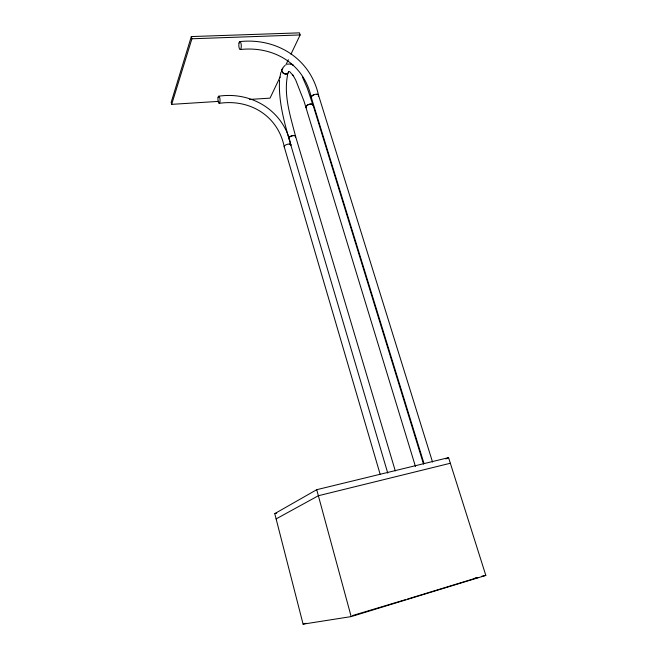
<?xml version="1.0" encoding="UTF-8"?>
<svg xmlns="http://www.w3.org/2000/svg" width="657" height="657" viewBox="0 0 657 657"><rect width="100%" height="100%" fill="white"/><g stroke="black" fill="none" stroke-linecap="round" stroke-linejoin="round"><path stroke-width="0.99" d="M279.553 80.121C278.396 99.987 283.594 119.574 288.899 138.528A3.523 1.569 -16.5 0 0 289.203 138.857A3.523 1.626 -17 0 1 288.825 138.142L289.926 136.746A3.523 1.569 -16.5 0 1 293.26 135.613A3.523 1.569 -16.5 0 1 295.551 136.286L395.292 470.921M279.792 77.822L280.9 72.262M287.659 74.496C283.471 95.364 290.238 115.542 295.551 136.286M290.977 54.178L300.142 34.944L299.493 32.85L191.318 36.57L171.173 102.336L171.691 104.348L218.814 101.375M171.691 104.348L191.918 38.771L191.318 36.57M280.071 77.074L270.035 98.139L249.545 99.437M285.746 65.166L288.357 59.672M282.789 67.917L284.768 65.593M306.49 105.859L307.098 105.309A3.737 1.872 -18.7 0 1 310.613 104.044A3.737 1.872 -18.7 0 1 313.003 104.915L423.527 464.105M274.766 513.626L316.723 489.695L448.575 457.642L485.827 575.417L351.175 616.603L303.091 624.15L274.766 513.626L276.745 513.133M276.121 518.907L318.366 495.731L450.349 463.251M445.816 458.947L448.575 457.642M405.533 599.652L352.678 615.519M407.488 599.053L477.926 577.519L474.912 578.111M303.091 624.15L306.022 623.263M287.29 64.189L290.008 63.984L293.038 64.953L292.242 64.624M481.844 576.205L485.827 575.417M219.249 103.346C249.915 98.731 278.141 115.895 284.276 147.012L380.222 474.535M218.724 96.209C251.828 91.224 284.169 111.132 290.788 144.696M191.918 38.771L300.142 34.944M240.322 49.513C273.714 45.834 304.06 63.713 311.328 97.622M239.78 41.605C276.252 37.605 310.276 58.333 318.481 95.043M289.326 144.08L289.992 144.162A3.466 1.544 -18 0 1 290.862 145.09M316.953 94.238L317.66 94.362A3.802 1.84 -19.8 0 1 318.341 96.078M291.092 64.148L291.897 64.476M289.499 71.457L293.309 75.727L292.891 75.087L295.675 79.965L304.051 101.318L415.454 466.486M302.286 76.713L307.312 88.202L313.077 105.416A3.737 1.815 -18.1 0 0 308.774 104.496A3.737 1.815 -18.1 0 0 306.277 107.797M314.202 94.616L314.218 94.649A3.802 1.84 -19.8 0 0 311.648 98.082A3.802 1.872 -18.5 0 1 314.678 94.468A3.802 1.872 -18.5 0 1 318.366 96.144M318.497 95.109L432.536 462.027M311.352 97.688L423.987 463.489M288.908 138.561L387.761 473.13M316.723 489.695L351.175 616.603M288.595 71.605A3.581 2.71 27 0 1 283.931 73.428A3.581 2.71 27 0 1 282.699 68.583M288.563 71.654A3.597 2.891 33.7 0 1 283.849 73.592A3.597 2.891 33.7 0 1 282.789 68.394M289.351 137.19A3.523 1.626 -17 0 1 293.654 135.539A3.523 1.626 -17 0 1 295.461 137.149M284.588 147.332A3.466 1.569 -16.8 0 1 286.797 144.466A3.466 1.569 -16.8 0 1 290.887 145.156M239.017 43.05A3.975 1.232 87.8 0 0 240.002 49.48A3.975 1.232 87.8 0 0 241.152 44.142A3.975 1.232 87.8 0 0 239.017 43.05M218.075 97.384A3.581 1.043 86.4 0 0 218.978 103.272A3.581 1.043 86.4 0 0 219.914 98.673A3.581 1.043 86.4 0 0 218.075 97.384"/></g></svg>
